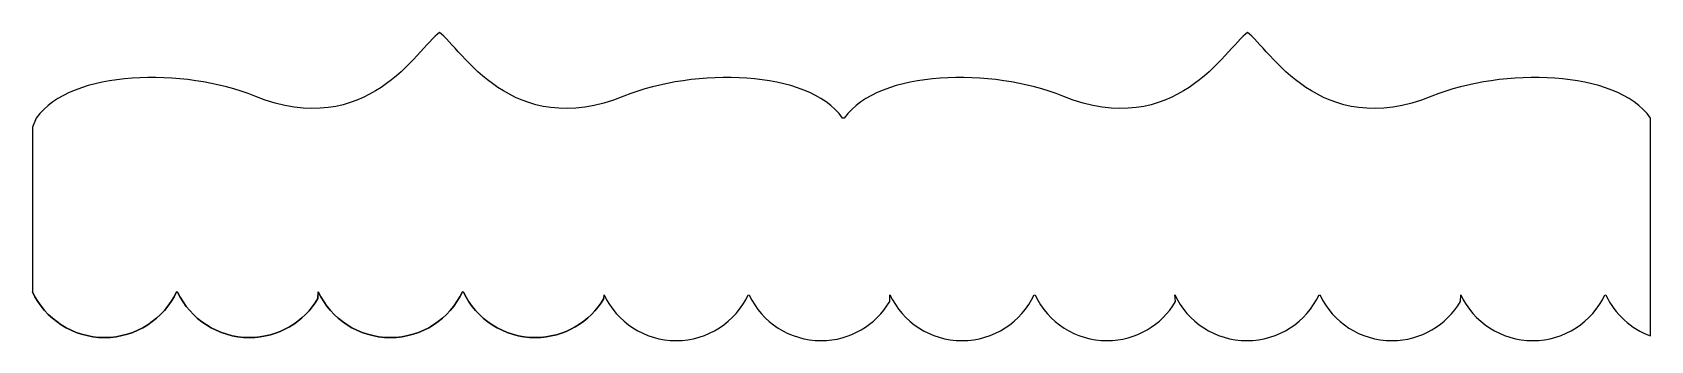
# Model space of a CAD drawing. Header units: centimetres. Extents: x -10 to 9.3, y -1.7 to 2.
import ezdxf

# ---------------------------------------------------------------- set-up
doc = ezdxf.new("R2010")
doc.units = ezdxf.units.CM
doc.header["$MEASUREMENT"] = 0
doc.layers.add('Camada 1', color=7, linetype='Continuous')

msp = doc.modelspace()

# ---------------------------------------------------------------- linework, layer by layer
at = {"layer": 'Camada 1'}
for points, knots in [([(-3.16402, -1.17135), (-3.32912, -1.44866), (-3.63199, -1.63445), (-3.97814, -1.63445), (-3.97814, -1.63445), (-4.35459, -1.63445), (-4.67976, -1.41477), (-4.83237, -1.09658), (-4.83237, -1.09658), (-4.83237, -1.09658), (-4.84428, -1.09092), (-4.84428, -1.09092), (-4.84428, -1.09092), (-4.99575, -1.41212), (-5.32254, -1.63445), (-5.70121, -1.63445), (-5.70121, -1.63445), (-6.07972, -1.63445), (-6.40632, -1.41239), (-6.55788, -1.09145), (-6.55788, -1.09145), (-6.55788, -1.09145), (-6.56055, -1.17138), (-6.56055, -1.17138), (-6.56055, -1.17138), (-6.7257, -1.44869), (-7.02852, -1.63448), (-7.3747, -1.63448), (-7.3747, -1.63448), (-7.75115, -1.63448), (-8.0763, -1.4148), (-8.22893, -1.09661), (-8.22893, -1.09661), (-8.22893, -1.09661), (-8.24081, -1.09095), (-8.24081, -1.09095), (-8.24081, -1.09095), (-8.39228, -1.41215), (-8.71907, -1.63448), (-9.09774, -1.63448), (-9.09774, -1.63448), (-9.47623, -1.63448), (-9.80283, -1.41242), (-9.95441, -1.09148), (-9.95441, -1.09148), (-9.95441, -1.09148), (-9.95441, 0.86268), (-9.95441, 0.86268), (-9.95441, 0.86268), (-9.95441, 0.86268), (-9.90742, 0.97201), (-9.90742, 0.97201), (-9.90742, 0.97201), (-9.49149, 1.55102), (-8.15408, 1.57169), (-7.30924, 1.23175), (-7.30924, 1.23175), (-5.97778, 0.69584), (-5.37696, 1.79481), (-5.11717, 1.9897), (-5.11717, 1.9897), (-4.85738, 1.79478), (-4.25653, 0.69581), (-2.92502, 1.23175), (-2.92502, 1.23175), (-2.08028, 1.57169), (-0.74276, 1.55102), (-0.32692, 0.97201), (-0.32692, 0.97201), (-0.32692, 0.97201), (-0.30676, 0.97201), (-0.30676, 0.97201), (-0.30676, 0.97201), (0.10917, 1.55102), (1.44655, 1.57169), (2.29145, 1.23175), (2.29145, 1.23175), (3.62289, 0.69584), (4.2237, 1.79481), (4.4835, 1.9897), (4.4835, 1.9897), (4.74329, 1.79478), (5.34416, 0.69581), (6.67568, 1.23175), (6.67568, 1.23175), (7.52047, 1.57169), (8.85794, 1.55102), (9.27378, 0.97201), (9.27378, 0.97201), (9.27378, 0.97201), (9.27378, -1.60979), (9.27378, -1.60979), (9.27378, -1.60979), (9.27378, -1.60979), (9.27227, -1.61371), (9.27227, -1.61371), (9.27227, -1.61371), (9.03915, -1.52873), (8.8488, -1.35479), (8.74236, -1.13288), (8.74236, -1.13288), (8.74236, -1.13288), (8.73051, -1.12719), (8.73051, -1.12719), (8.73051, -1.12719), (8.57901, -1.44842), (8.25222, -1.67072), (7.87355, -1.67072), (7.87355, -1.67072), (7.49506, -1.67072), (7.16844, -1.44866), (7.01688, -1.12769), (7.01688, -1.12769), (7.01688, -1.12769), (7.01421, -1.20762), (7.01421, -1.20762), (7.01421, -1.20762), (6.84903, -1.48493), (6.54619, -1.67072), (6.20006, -1.67072), (6.20006, -1.67072), (5.82358, -1.67072), (5.49844, -1.45104), (5.3458, -1.13287), (5.3458, -1.13287), (5.3458, -1.13287), (5.33389, -1.12718), (5.33389, -1.12718), (5.33389, -1.12718), (5.18244, -1.44841), (4.85566, -1.67071), (4.47698, -1.67071), (4.47698, -1.67071), (4.09844, -1.67076), (3.77189, -1.4487), (3.62026, -1.12773), (3.62026, -1.12773), (3.62026, -1.12773), (3.62894, -1.20766), (3.62894, -1.20766), (3.62894, -1.20766), (3.46384, -1.48497), (3.16102, -1.67076), (2.81482, -1.67076), (2.81482, -1.67076), (2.4384, -1.67076), (2.1132, -1.45108), (1.96059, -1.13286), (1.96059, -1.13286), (1.96059, -1.13286), (1.94874, -1.12722), (1.94874, -1.12722), (1.94874, -1.12722), (1.79721, -1.4484), (1.47045, -1.67075), (1.09175, -1.67075), (1.09175, -1.67075), (0.71324, -1.67075), (0.38666, -1.44869), (0.23506, -1.12772), (0.23506, -1.12772), (0.23506, -1.12772), (0.23239, -1.20765), (0.23239, -1.20765), (0.23239, -1.20765), (0.06726, -1.48496), (-0.2356, -1.67075), (-0.58176, -1.67075), (-0.58176, -1.67075), (-0.95824, -1.67075), (-1.28338, -1.45107), (-1.43599, -1.13285), (-1.43599, -1.13285), (-1.43599, -1.13285), (-1.4479, -1.12721), (-1.4479, -1.12721), (-1.4479, -1.12721), (-1.59935, -1.44839), (-1.92613, -1.67074), (-2.30481, -1.67074), (-2.30481, -1.67074), (-2.68332, -1.67074), (-3.0099, -1.44868), (-3.1615, -1.12771), (-3.1615, -1.12771), (-3.1615, -1.12771), (-3.16402, -1.17135), (-3.16402, -1.17135)], [0, 0, 0, 0, 0.02083333, 0.02083333, 0.02083333, 0.02083333, 0.04166667, 0.04166667, 0.04166667, 0.04166667, 0.0625, 0.0625, 0.0625, 0.0625, 0.08333333, 0.08333333, 0.08333333, 0.08333333, 0.10416667, 0.10416667, 0.10416667, 0.10416667, 0.125, 0.125, 0.125, 0.125, 0.14583333, 0.14583333, 0.14583333, 0.14583333, 0.16666667, 0.16666667, 0.16666667, 0.16666667, 0.1875, 0.1875, 0.1875, 0.1875, 0.20833333, 0.20833333, 0.20833333, 0.20833333, 0.22916667, 0.22916667, 0.22916667, 0.22916667, 0.25, 0.25, 0.25, 0.25, 0.27083333, 0.27083333, 0.27083333, 0.27083333, 0.29166667, 0.29166667, 0.29166667, 0.29166667, 0.3125, 0.3125, 0.3125, 0.3125, 0.33333333, 0.33333333, 0.33333333, 0.33333333, 0.35416667, 0.35416667, 0.35416667, 0.35416667, 0.375, 0.375, 0.375, 0.375, 0.39583333, 0.39583333, 0.39583333, 0.39583333, 0.41666667, 0.41666667, 0.41666667, 0.41666667, 0.4375, 0.4375, 0.4375, 0.4375, 0.45833333, 0.45833333, 0.45833333, 0.45833333, 0.47916667, 0.47916667, 0.47916667, 0.47916667, 0.5, 0.5, 0.5, 0.5, 0.52083333, 0.52083333, 0.52083333, 0.52083333, 0.54166667, 0.54166667, 0.54166667, 0.54166667, 0.5625, 0.5625, 0.5625, 0.5625, 0.58333333, 0.58333333, 0.58333333, 0.58333333, 0.60416667, 0.60416667, 0.60416667, 0.60416667, 0.625, 0.625, 0.625, 0.625, 0.64583333, 0.64583333, 0.64583333, 0.64583333, 0.66666667, 0.66666667, 0.66666667, 0.66666667, 0.6875, 0.6875, 0.6875, 0.6875, 0.70833333, 0.70833333, 0.70833333, 0.70833333, 0.72916667, 0.72916667, 0.72916667, 0.72916667, 0.75, 0.75, 0.75, 0.75, 0.77083333, 0.77083333, 0.77083333, 0.77083333, 0.79166667, 0.79166667, 0.79166667, 0.79166667, 0.8125, 0.8125, 0.8125, 0.8125, 0.83333333, 0.83333333, 0.83333333, 0.83333333, 0.85416667, 0.85416667, 0.85416667, 0.85416667, 0.875, 0.875, 0.875, 0.875, 0.89583333, 0.89583333, 0.89583333, 0.89583333, 0.91666667, 0.91666667, 0.91666667, 0.91666667, 0.9375, 0.9375, 0.9375, 0.9375, 0.95833333, 0.95833333, 0.95833333, 0.95833333, 1, 1, 1, 1]), ([(-3.16402, -1.17135), (-3.16402, -1.17135), (-3.16402, -1.17135), (-3.16402, -1.17135), (-3.16402, -1.17135), (-3.16402, -1.17135), (-3.16402, -1.17135), (-3.16402, -1.17135)], [0, 0, 0, 0, 0.33333333, 0.33333333, 0.33333333, 0.33333333, 1, 1, 1, 1])]:
    msp.add_open_spline(points, degree=3, knots=knots, dxfattribs=at)
at = {"layer": 'Camada 1', "lineweight": 25}
msp.add_open_spline([(-3.16402, -1.17135), (-3.32912, -1.44866), (-3.63199, -1.63445), (-3.97814, -1.63445), (-3.97814, -1.63445), (-4.35459, -1.63445), (-4.67976, -1.41477), (-4.83237, -1.09658), (-4.83237, -1.09658), (-4.83237, -1.09658), (-4.84428, -1.09092), (-4.84428, -1.09092), (-4.84428, -1.09092), (-4.99575, -1.41212), (-5.32254, -1.63445), (-5.70121, -1.63445), (-5.70121, -1.63445), (-6.07972, -1.63445), (-6.40632, -1.41239), (-6.55788, -1.09145), (-6.55788, -1.09145), (-6.55788, -1.09145), (-6.56055, -1.17138), (-6.56055, -1.17138), (-6.56055, -1.17138), (-6.7257, -1.44869), (-7.02852, -1.63448), (-7.3747, -1.63448), (-7.3747, -1.63448), (-7.75115, -1.63448), (-8.0763, -1.4148), (-8.22893, -1.09661), (-8.22893, -1.09661), (-8.22893, -1.09661), (-8.24081, -1.09095), (-8.24081, -1.09095), (-8.24081, -1.09095), (-8.39228, -1.41215), (-8.71907, -1.63448), (-9.09774, -1.63448), (-9.09774, -1.63448), (-9.47623, -1.63448), (-9.80283, -1.41242), (-9.95441, -1.09148)], degree=3, knots=[0, 0, 0, 0, 0.08333333, 0.08333333, 0.08333333, 0.08333333, 0.16666667, 0.16666667, 0.16666667, 0.16666667, 0.25, 0.25, 0.25, 0.25, 0.33333333, 0.33333333, 0.33333333, 0.33333333, 0.41666667, 0.41666667, 0.41666667, 0.41666667, 0.5, 0.5, 0.5, 0.5, 0.58333333, 0.58333333, 0.58333333, 0.58333333, 0.66666667, 0.66666667, 0.66666667, 0.66666667, 0.75, 0.75, 0.75, 0.75, 0.83333333, 0.83333333, 0.83333333, 0.83333333, 1, 1, 1, 1], dxfattribs=at)

doc.saveas('drawing.dxf')
